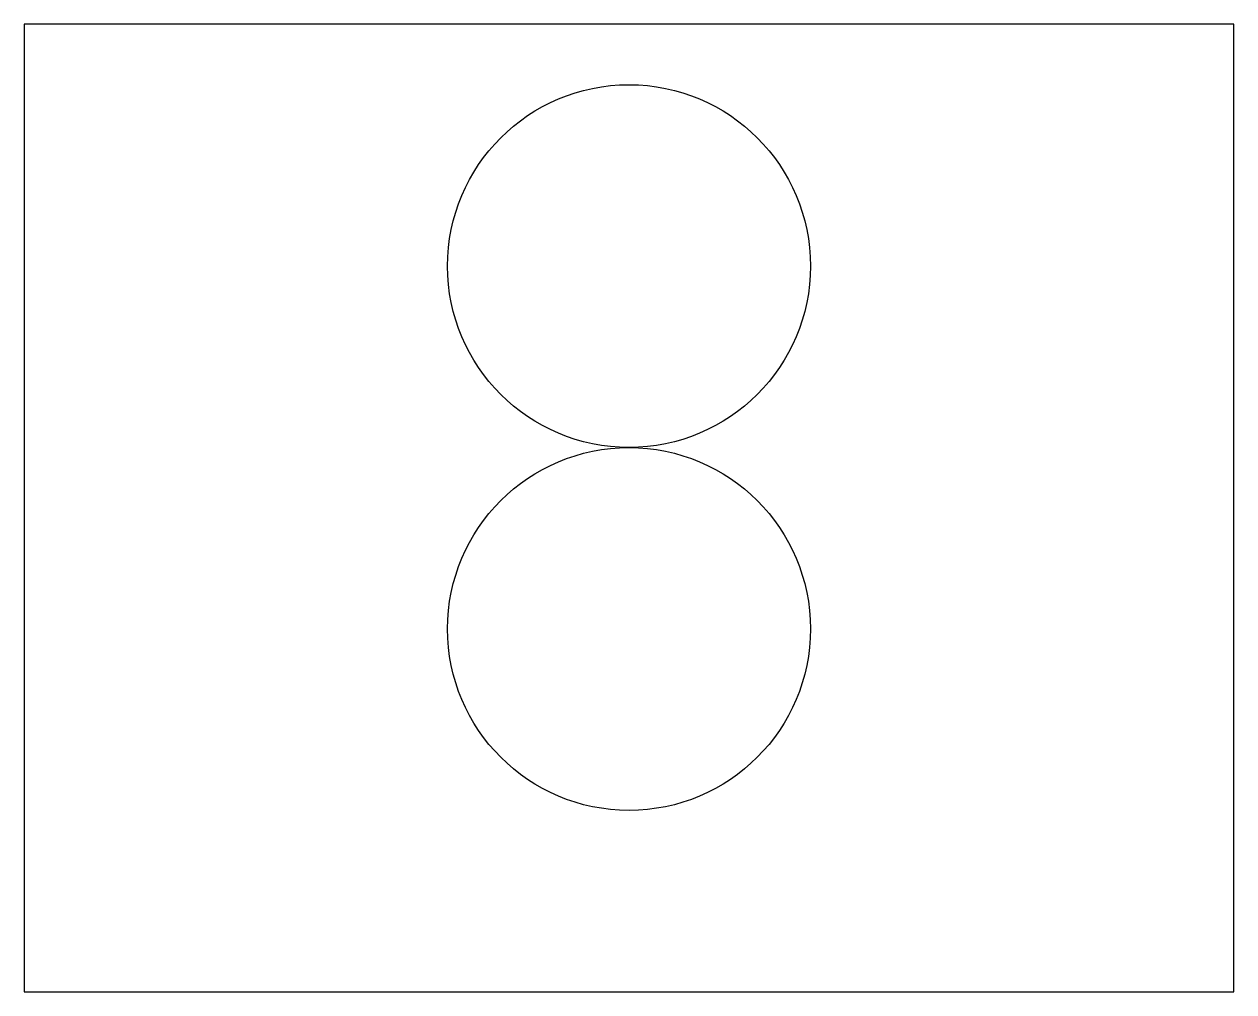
# Model space of a CAD drawing. Header units: millimetres. Extents: x -20 to 30, y 48 to 88.
import ezdxf

# ---------------------------------------------------------------- set-up
doc = ezdxf.new("R2010")
doc.units = ezdxf.units.MM
doc.layers.get('0').update_dxf_attribs({"linetype": 'CONTINUOUS', "lineweight": 25, "true_color": 0x000000})

msp = doc.modelspace()

# ---------------------------------------------------------------- linework, layer by layer
for p, q in [((30, 88), (-20, 88)), ((-20, 88), (-20, 48)), ((30, 48), (30, 88)), ((-20, 48), (30, 48))]:
    msp.add_line(p, q)
for centre in [(5, 78), (5, 63)]:
    msp.add_circle(centre, 7.5)

doc.saveas('drawing.dxf')
